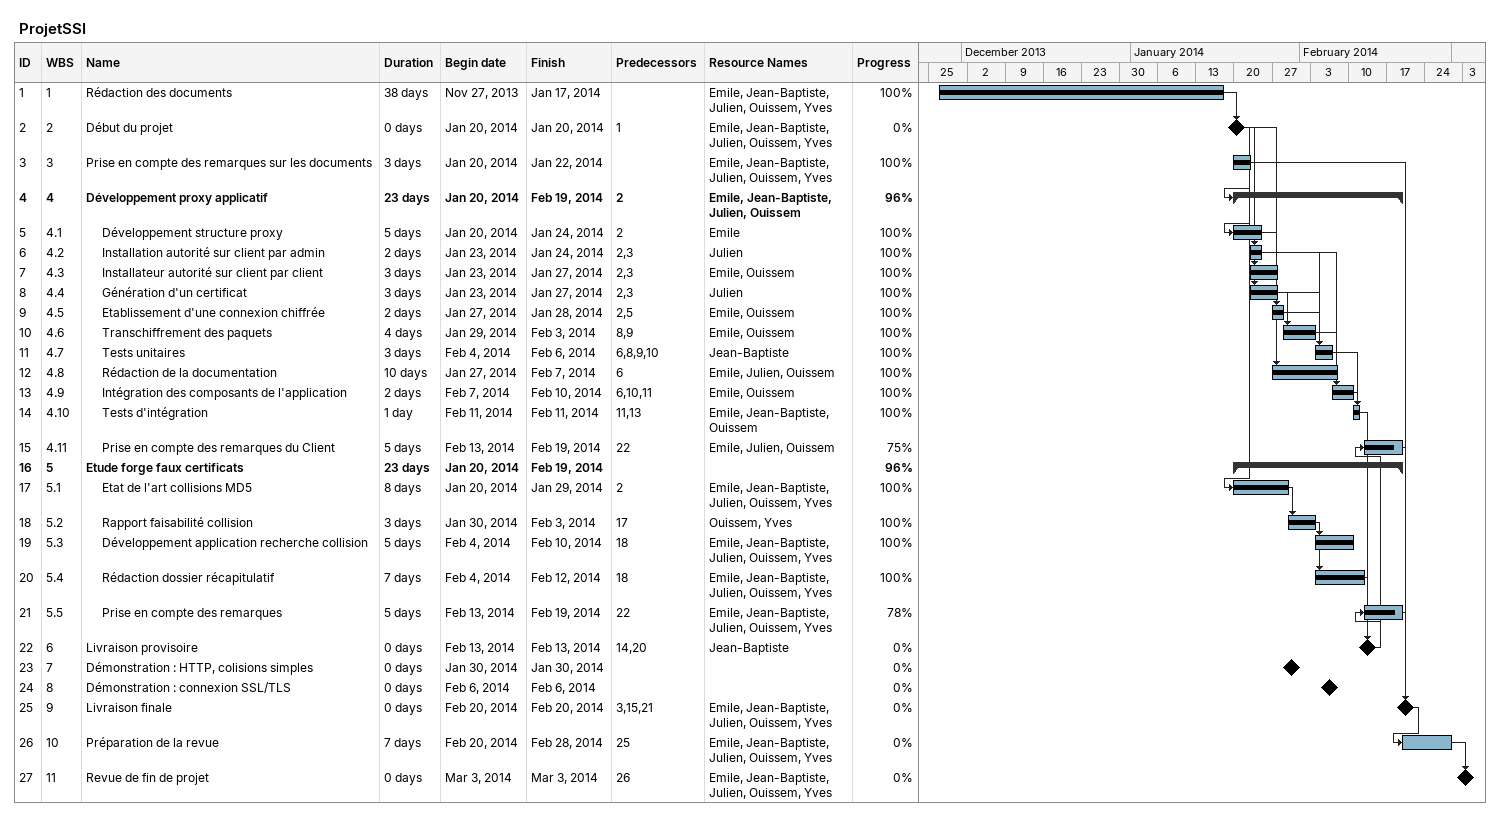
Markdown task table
ProjetSSI

| ID | WBS | Task | Duration | Start | Finish | Predecessors | Resources | % complete |
|---|---|---|---|---|---|---|---|---|
| 1 | 1 | Rédaction des documents | 38d | 2013-11-27 | 2014-01-17 |  | Emile, Jean-Baptiste, Julien, Ouissem, Yves | 100 |
| 2 | 2 | Début du projet | 0d | 2014-01-20 | 2014-01-20 | 1 | Emile, Jean-Baptiste, Julien, Ouissem, Yves | 0 |
| 3 | 3 | Prise en compte des remarques sur les documents | 3d | 2014-01-20 | 2014-01-22 |  | Emile, Jean-Baptiste, Julien, Ouissem, Yves | 100 |
| 4 | 4 | **Développement proxy applicatif** | 23d | 2014-01-20 | 2014-02-19 | 2 | Emile, Jean-Baptiste, Julien, Ouissem | 96 |
| 5 | 4.1 | Développement structure proxy | 5d | 2014-01-20 | 2014-01-24 | 2 | Emile | 100 |
| 6 | 4.2 | Installation autorité sur client par admin | 2d | 2014-01-23 | 2014-01-24 | 2, 3 | Julien | 100 |
| 7 | 4.3 | Installateur autorité sur client par client | 3d | 2014-01-23 | 2014-01-27 | 2, 3 | Emile, Ouissem | 100 |
| 8 | 4.4 | Génération d'un certificat | 3d | 2014-01-23 | 2014-01-27 | 2, 3 | Julien | 100 |
| 9 | 4.5 | Etablissement d'une connexion chiffrée | 2d | 2014-01-27 | 2014-01-28 | 2, 5 | Emile, Ouissem | 100 |
| 10 | 4.6 | Transchiffrement des paquets | 4d | 2014-01-29 | 2014-02-03 | 8, 9 | Emile, Ouissem | 100 |
| 11 | 4.7 | Tests unitaires | 3d | 2014-02-04 | 2014-02-06 | 6, 8, 9, 10 | Jean-Baptiste | 100 |
| 12 | 4.8 | Rédaction de la documentation | 10d | 2014-01-27 | 2014-02-07 | 6 | Emile, Julien, Ouissem | 100 |
| 13 | 4.9 | Intégration des composants de l'application | 2d | 2014-02-07 | 2014-02-10 | 6, 10, 11 | Emile, Ouissem | 100 |
| 14 | 4.10 | Tests d'intégration | 1d | 2014-02-11 | 2014-02-11 | 11, 13 | Emile, Jean-Baptiste, Ouissem | 100 |
| 15 | 4.11 | Prise en compte des remarques du Client | 5d | 2014-02-13 | 2014-02-19 | 22 | Emile, Julien, Ouissem | 75 |
| 16 | 5 | **Etude forge faux certificats** | 23d | 2014-01-20 | 2014-02-19 |  |  | 96 |
| 17 | 5.1 | Etat de l'art collisions MD5 | 8d | 2014-01-20 | 2014-01-29 | 2 | Emile, Jean-Baptiste, Julien, Ouissem, Yves | 100 |
| 18 | 5.2 | Rapport faisabilité collision | 3d | 2014-01-30 | 2014-02-03 | 17 | Ouissem, Yves | 100 |
| 19 | 5.3 | Développement application recherche collision | 5d | 2014-02-04 | 2014-02-10 | 18 | Emile, Jean-Baptiste, Julien, Ouissem, Yves | 100 |
| 20 | 5.4 | Rédaction dossier récapitulatif | 7d | 2014-02-04 | 2014-02-12 | 18 | Emile, Jean-Baptiste, Julien, Ouissem, Yves | 100 |
| 21 | 5.5 | Prise en compte des remarques | 5d | 2014-02-13 | 2014-02-19 | 22 | Emile, Jean-Baptiste, Julien, Ouissem, Yves | 78 |
| 22 | 6 | Livraison provisoire | 0d | 2014-02-13 | 2014-02-13 | 14, 20 | Jean-Baptiste | 0 |
| 23 | 7 | Démonstration : HTTP, colisions simples | 0d | 2014-01-30 | 2014-01-30 |  |  | 0 |
| 24 | 8 | Démonstration : connexion SSL/TLS | 0d | 2014-02-06 | 2014-02-06 |  |  | 0 |
| 25 | 9 | Livraison finale | 0d | 2014-02-20 | 2014-02-20 | 3, 15, 21 | Emile, Jean-Baptiste, Julien, Ouissem, Yves | 0 |
| 26 | 10 | Préparation de la revue | 7d | 2014-02-20 | 2014-02-28 | 25 | Emile, Jean-Baptiste, Julien, Ouissem, Yves | 0 |
| 27 | 11 | Revue de fin de projet | 0d | 2014-03-03 | 2014-03-03 | 26 | Emile, Jean-Baptiste, Julien, Ouissem, Yves | 0 |
